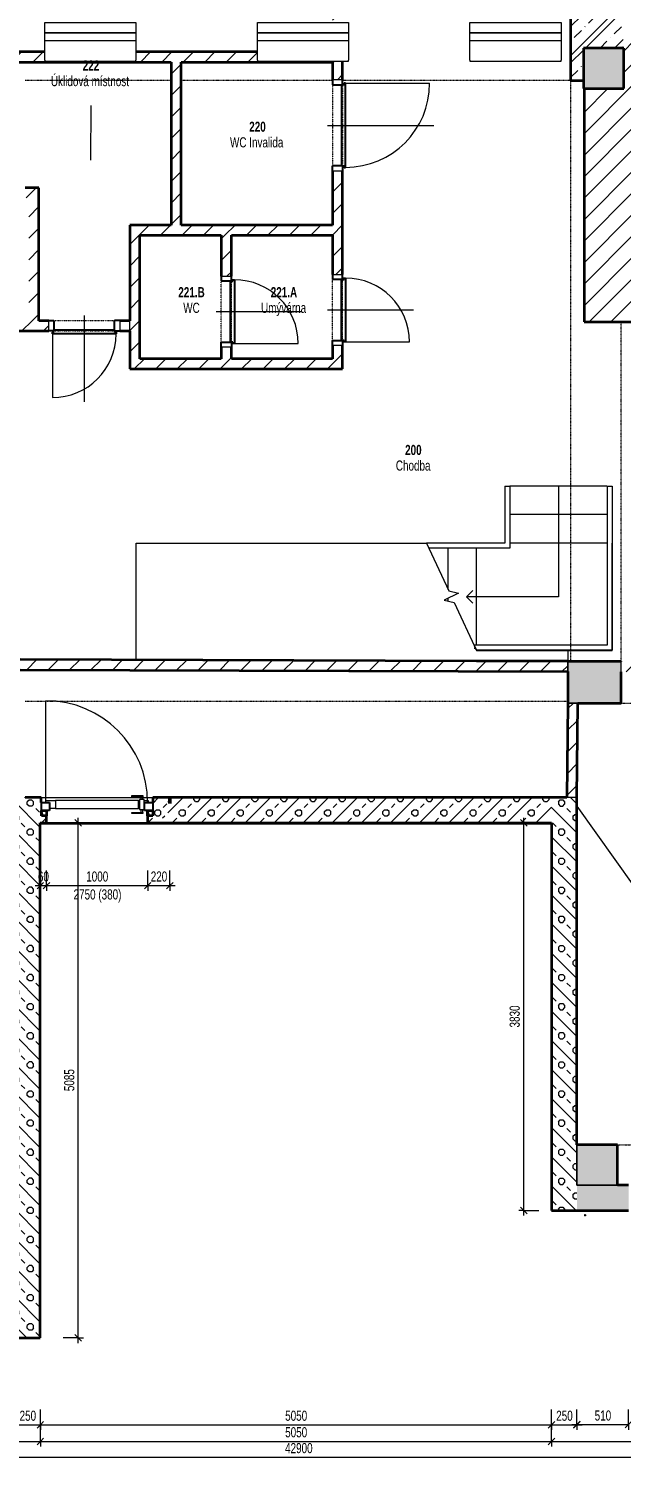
# Model space of a CAD drawing. Header units: millimetres. Extents: x 46521 to 258066, y -45352 to 20466.
# Drawn here: x 72275 to 78128, y -31455 to -17297 of the extents above; entities that cross this region are included whole.
import ezdxf

# ---------------------------------------------------------------- set-up
doc = ezdxf.new("R2010")
doc.units = ezdxf.units.MM
doc.linetypes.add('Dash dot dot', pattern=[5, 2, -1, 0, -1, 0, -1])
doc.linetypes.add('Čerchovaná se dvěma tečkami', pattern=[2.59, 1, -0.53, 0, -0.53, 0, -0.53])
for name, color, linetype, lineweight in [('A-ANNO-DIMS', 211, 'Continuous', 9), ('A-ANNO-DIMS-50', 211, 'Continuous', 9), ('A-AREA-IDEN', 2, 'Continuous', 9), ('A-DETL', 90, 'Continuous', 13), ('A-DOOR', 31, 'Continuous', 13), ('A-DOOR-FRAM', 31, 'Continuous', 25), ('A-FLOR', 192, 'Continuous', 13), ('A-FLOR-HRAL', 11, 'Continuous', 13), ('A-GENM', 13, 'Continuous', 13), ('A-GLAZ', 151, 'Continuous', 13), ('A-GLAZ-SILL', 1, 'Continuous', 13), ('A-WALL', 113, 'Continuous', 13), ('A-WALL-PATT', 111, 'Continuous', 35), ('E-POWR-CNTR', 130, 'Continuous', 13), ('E-POWR-DROP', 130, 'Continuous', 13), ('S-COLS', 52, 'Continuous', 13), ('S-STRS', 31, 'Continuous', 13), ('S-STRS-ANNO', 31, 'Continuous', 13), ('S-STRS-MBND', 31, 'Continuous', 13)]:
    doc.layers.add(name, color=color, linetype=linetype, lineweight=lineweight)
doc.styles.add('Arial_2', font='arial.ttf', dxfattribs={"width": 0.7, "height": 100})
doc.styles.add('Arial_B', font='arialbd.ttf', dxfattribs={"width": 0.7, "height": 100})
doc.dimstyles.new('Vnitřní_-_průhledné', dxfattribs={"dimscale": 304.8, "dimtxt": 102.02594, "dimasz": 0.213255, "dimexe": 0.164042, "dimexo": 0.0625, "dimgap": 0.032808, "dimtad": 1, "dimdec": 0, "dimrnd": 5, "dimzin": 0, "dimdsep": 46, "dimtxsty": 'Arial_2', "dimblk1": 'OBLIQUE', "dimblk2": 'OBLIQUE', "dimsah": 1, "dimcen": 0.09, "dimdle": 0.164042, "dimazin": 0, "dimtfac": 1, "dimtdec": 4, "dimtix": 1, "dimtmove": 0, "dimatfit": 3, "dimfxl": 0.492126, "dimfxlon": 1, "dimtvp": 1, "dimtolj": 1, "dimtzin": 0, "dimarcsym": 2})
pattern_1 = [(45, (0, 0), (-106.06602, 106.06602), [])]

# ---------------------------------------------------------------- blocks, each defined once
blk = doc.blocks.new('DVERE_1k_oblozka - DD03_01_800x1970_koupelna-1549489-1NP_DEMOLICE B')
at = {"layer": 'A-DOOR'}
for p, q in [((-415, 47), (-415, 907)), ((0, -103), (0, 947)), ((-400, 47), (-450, 47)), ((-450, 47), (-450, -53)), ((-400, -53), (-400, 47)), ((305, 77), (-305, 77)), ((450, 47), (400, 47)), ((400, 47), (400, -53)), ((415, 77), (415, 47)), ((450, -53), (450, 47)), ((-450, -53), (-400, -53)), ((400, -53), (450, -53))]:
    blk.add_line(p, q, dxfattribs=at)
at = {"layer": 'A-DOOR', "lineweight": 25}
for p, q in [((415, 77), (-415, 77)), ((-415, 77), (-415, 62)), ((-415, 62), (-400, 62)), ((-400, 62), (-400, 47)), ((-400, 37), (400, 37)), ((400, 47), (400, 62)), ((400, 62), (415, 62)), ((415, 62), (415, 77))]:
    blk.add_line(p, q, dxfattribs=at)
at = {"layer": 'A-DOOR', "linetype": 'Čerchovaná se dvěma tečkami'}
for p, q in [((-400, 47), (400, 47)), ((-400, -53), (400, -53))]:
    blk.add_line(p, q, dxfattribs=at)
at = {"layer": 'A-DOOR'}
blk.add_arc((-415, 77), 830, 360, 90, dxfattribs=at)
at = {"layer": 'A-DOOR-FRAM'}
for p, q in [((-400, 47), (-450, 47)), ((-400, -53), (-400, 47)), ((400, 47), (400, -53)), ((400, 47), (450, 47)), ((-450, -53), (-400, -53)), ((450, -53), (400, -53))]:
    blk.add_line(p, q, dxfattribs=at)
blk = doc.blocks.new('DVERE_1k_oblozka - DD03_01_600x1970_koupelna-1549511-1NP_DEMOLICE B')
at = {"layer": 'A-DOOR'}
for p, q in [((-350, 53), (-300, 53)), ((-350, -47), (-350, 53)), ((-300, 53), (-300, -47)), ((0, 103), (0, -747)), ((300, 53), (350, 53)), ((300, -47), (300, 53)), ((350, 53), (350, -47)), ((-300, -47), (-350, -47)), ((-315, -47), (-315, -707)), ((205, -77), (-205, -77)), ((350, -47), (300, -47)), ((315, -77), (315, -47))]:
    blk.add_line(p, q, dxfattribs=at)
at = {"layer": 'A-DOOR', "linetype": 'Čerchovaná se dvěma tečkami'}
for p, q in [((-300, 53), (300, 53)), ((-300, -47), (300, -47))]:
    blk.add_line(p, q, dxfattribs=at)
at = {"layer": 'A-DOOR', "lineweight": 25}
for p, q in [((-315, -62), (-300, -62)), ((-315, -77), (-315, -62)), ((315, -77), (-315, -77)), ((-300, -37), (300, -37)), ((-300, -62), (-300, -47)), ((300, -47), (300, -62)), ((300, -62), (315, -62)), ((315, -62), (315, -77))]:
    blk.add_line(p, q, dxfattribs=at)
at = {"layer": 'A-DOOR'}
blk.add_arc((-315, -77), 630, 270, 0, dxfattribs=at)
at = {"layer": 'A-DOOR-FRAM'}
for p, q in [((-350, 53), (-300, 53)), ((-300, 53), (-300, -47)), ((300, -47), (300, 53)), ((350, 53), (300, 53)), ((-300, -47), (-350, -47)), ((300, -47), (350, -47))]:
    blk.add_line(p, q, dxfattribs=at)
blk = doc.blocks.new('OKNO_1k - OKNO_1k_900x1000-2034294-1NP_DEMOLICE B')
at = {"layer": 'A-GLAZ'}
for p, q in [((-450, 126), (450, 126)), ((-450, 25), (-450, 126)), ((450, 25), (-450, 25)), ((-450, 25), (450, 25)), ((-450, -55), (-450, 25)), ((450, 126), (450, 25)), ((450, 25), (450, -55)), ((450, -55), (-450, -55))]:
    blk.add_line(p, q, dxfattribs=at)
blk = doc.blocks.new('parapet s nosem_vnitní - parapet s nosem_vnitní-1280301-1NP_DEMOLICE B')
at = {"layer": 'A-GENM'}
for p, q in [((-450, -190), (-450, 0)), ((450, 0), (450, -190)), ((-450, -190), (-450, -200)), ((-450, -200), (450, -200)), ((450, -200), (450, -190))]:
    blk.add_line(p, q, dxfattribs=at)
blk = doc.blocks.new('OKNO_dvere vchod_1k_nadsvetlik - vstupni dvere 1100_2435 2 2-1541749-1NP_DEMOLICE B')
at = {"layer": 'A-GLAZ'}
h = blk.add_hatch(dxfattribs=at)
h.set_pattern_fill('FP_24', color=41, style=0, pattern_type=2)
h.set_pattern_definition([(0, (-73439.913, 25014.283), (75, 43.3), [50, -100]), (60, (-73389.913, 25014.283), (0.0011, 86.601905), [50, -100]), (300, (-73389.913, 25014.283), (74.9989, -43.301905), [50, -100])])
h.paths.add_polyline_path([(-1040, -55), (-990, -55), (-990, -4), (-1040, -4)])
h.paths.add_polyline_path([(60, -55), (60, -4), (10, -4), (10, -55)])
at = {"layer": 'A-GLAZ', "color": 41}
for p, q in [((-995, 75), (-995, 1080)), ((-147, 145), (-37, 145)), ((-147, 132), (-147, 145)), ((-37, 145), (-37, 132)), ((-80, 95), (-900, 95)), ((-900, 15), (-80, 15)), ((-37, 132), (-147, 132)), ((-70, 105), (-70, 5)), ((-24, 105), (-70, 105)), ((-70, 5), (-24, 5)), ((-57, 132), (-57, 105)), ((-57, 5), (-57, -22)), ((-37, 105), (-37, 132)), ((-37, -22), (-37, 5)), ((-24, 5), (-24, 105)), ((-147, -22), (-37, -22)), ((-147, -35), (-147, -22)), ((-37, -35), (-147, -35)), ((-37, -22), (-37, -35))]:
    blk.add_line(p, q, dxfattribs=at)
at = {"layer": 'A-GLAZ', "color": 50, "lineweight": 25}
for p, q in [((-1040, 75), (-960, 75)), ((-1040, -5), (-1040, 75)), ((-960, 75), (-960, -5)), ((-20, 75), (60, 75)), ((-20, -5), (-20, 75)), ((60, 75), (60, -5)), ((-960, -5), (-1040, -5)), ((60, -5), (-20, -5))]:
    blk.add_line(p, q, dxfattribs=at)
at = {"layer": 'A-GLAZ', "color": 2}
for p, q in [((-995, 95), (-900, 95)), ((-995, 75), (-995, 95)), ((-960, 75), (-995, 75)), ((-960, 15), (-960, 75)), ((-900, 15), (-960, 15)), ((-900, 95), (-900, 15)), ((-80, 95), (-70, 95)), ((-80, 15), (-80, 95)), ((-70, 15), (-80, 15)), ((-24, 95), (15, 95)), ((-20, 15), (-24, 15)), ((15, 75), (-20, 75)), ((-20, 75), (-20, 15)), ((15, 95), (15, 75))]:
    blk.add_line(p, q, dxfattribs=at)
at = {"layer": 'A-GLAZ', "color": 40, "lineweight": 35}
for p, q in [((-1040, -4), (-990, -4)), ((-1040, -55), (-1040, -4)), ((-990, -55), (-1040, -55)), ((-990, -4), (-990, -55)), ((10, -4), (60, -4)), ((10, -55), (10, -4)), ((60, -55), (10, -55)), ((60, -4), (60, -55))]:
    blk.add_line(p, q, dxfattribs=at)
at = {"layer": 'A-GLAZ', "color": 41}
blk.add_arc((-995, 75), 1005, 360, 90, dxfattribs=at)
at = {"layer": 'A-GLAZ-SILL', "color": 41}
blk.add_line((-1040, 125), (60, 125), dxfattribs=at)
blk = doc.blocks.new('DVERE_1k_oblozka - DD03_01_600x1970_koupelna-1549522-1NP_DEMOLICE B')
at = {"layer": 'A-DOOR'}
for p, q in [((-350, 53), (-300, 53)), ((-350, -47), (-350, 53)), ((-300, 53), (-300, -47)), ((0, 103), (0, -747)), ((300, 53), (350, 53)), ((300, -47), (300, 53)), ((350, 53), (350, -47)), ((-300, -47), (-350, -47)), ((-315, -47), (-315, -707)), ((205, -77), (-205, -77)), ((350, -47), (300, -47)), ((315, -77), (315, -47))]:
    blk.add_line(p, q, dxfattribs=at)
at = {"layer": 'A-DOOR', "linetype": 'Čerchovaná se dvěma tečkami'}
for p, q in [((-300, 53), (300, 53)), ((-300, -47), (300, -47))]:
    blk.add_line(p, q, dxfattribs=at)
at = {"layer": 'A-DOOR', "lineweight": 25}
for p, q in [((-315, -62), (-300, -62)), ((-315, -77), (-315, -62)), ((315, -77), (-315, -77)), ((-300, -37), (300, -37)), ((-300, -62), (-300, -47)), ((300, -47), (300, -62)), ((300, -62), (315, -62)), ((315, -62), (315, -77))]:
    blk.add_line(p, q, dxfattribs=at)
at = {"layer": 'A-DOOR'}
blk.add_arc((-315, -77), 630, 270, 0, dxfattribs=at)
at = {"layer": 'A-DOOR-FRAM'}
for p, q in [((-350, 53), (-300, 53)), ((-300, 53), (-300, -47)), ((300, -47), (300, 53)), ((350, 53), (300, 53)), ((-300, -47), (-350, -47)), ((300, -47), (350, -47))]:
    blk.add_line(p, q, dxfattribs=at)
blk = doc.blocks.new('Zábradlí - 25mm-1847032-1NP_DEMOLICE B')
at = {"layer": 'A-FLOR-HRAL', "lineweight": 25}
for p, q in [((-12, -6), (-12, -12)), ((-12, -12), (1, -12))]:
    blk.add_line(p, q, dxfattribs=at)
blk = doc.blocks.new('Zábradlí - Zábradlí-1849292-1NP_DEMOLICE B')
at = {"extrusion": (0, 0, -1), "zscale": -1, "rotation": 90}
blk.add_blockref('Zábradlí - 25mm-1847032-1NP_DEMOLICE B', (-76697, -23411), dxfattribs=at)
blk = doc.blocks.new('Typ horního madla - Horní madlo_Vnitřní_-1849303-1NP_DEMOLICE B')
at = {"layer": 'A-FLOR-HRAL'}
for p, q in [((77028, -21817), (76978, -21817)), ((76978, -21817), (76978, -22302)), ((77028, -21817), (77028, -22302)), ((76978, -22302), (76978, -22377)), ((77028, -22302), (77028, -22427)), ((76203, -22377), (76226, -22427)), ((76903, -22377), (76203, -22377)), ((76903, -22427), (76226, -22427)), ((76978, -22377), (76903, -22377)), ((77028, -22427), (76903, -22427))]:
    blk.add_line(p, q, dxfattribs=at)
blk = doc.blocks.new('Typ horního madla - Horní madlo_Vnitřní_-1849322-1NP_DEMOLICE B')
at = {"layer": 'A-FLOR-HRAL'}
for p, q in [((78037, -21817), (77987, -21817)), ((77987, -21817), (77987, -22377)), ((78037, -21817), (78037, -22377)), ((77987, -22377), (77987, -23386)), ((78037, -22377), (78037, -23436)), ((76674, -23386), (76697, -23436)), ((76977, -23386), (76674, -23386)), ((76977, -23436), (76697, -23436)), ((77987, -23386), (76977, -23386)), ((78037, -23436), (76977, -23436))]:
    blk.add_line(p, q, dxfattribs=at)
blk = doc.blocks.new('Betonový čtvercový sloup - 400 x 400-1924018-1NP_DEMOLICE B')
at = {"layer": 'S-COLS'}
blk.add_hatch(color=9, dxfattribs=at).paths.add_polyline_path([(-200, -200), (200, -200), (200, 200), (-200, 200), (-200, 120)])
at = {"layer": 'S-COLS', "lineweight": 35}
for p, q in [((200, 200), (-200, 200)), ((-200, 200), (-200, -200)), ((200, -200), (200, 200)), ((-200, -200), (200, -200))]:
    blk.add_line(p, q, dxfattribs=at)
blk = doc.blocks.new('DIMBLOCK1-1NP_DEMOLICE B')
at = {"layer": 'A-ANNO-DIMS-50'}
for p, q in [((53491, -31248), (53491, -31098)), ((72390, -31248), (72390, -31098)), ((53441, -31248), (72440, -31248)), ((53491, -31248), (53491, -31298)), ((72390, -31248), (72390, -31298))]:
    blk.add_line(p, q, dxfattribs=at)
at = {"layer": 'A-ANNO-DIMS-50', "lineweight": 18}
for p, q in [((53491, -31248), (53459, -31281)), ((53491, -31248), (53524, -31216)), ((72390, -31248), (72357, -31281)), ((72390, -31248), (72422, -31216))]:
    blk.add_line(p, q, dxfattribs=at)
at = {"layer": 'A-ANNO-DIMS-50', "color": 0, "insert": (62807, -31108), "char_height": 100, "width": 320.2, "attachment_point": 1, "line_spacing_factor": 0.941778, "style": 'Arial_2'}
blk.add_mtext('18900', dxfattribs=at)
blk = doc.blocks.new('_Oblique')
at = {"color": 0, "linetype": 'ByBlock', "lineweight": -2}
blk.add_line((-0.5, -0.5), (0.5, 0.5), dxfattribs=at)
blk = doc.blocks.new('DIMBLOCK17-1NP_DEMOLICE B')
at = {"layer": 'A-ANNO-DIMS-50'}
for p, q in [((72765, -25139), (72615, -25139)), ((72765, -30277), (72765, -25089)), ((72765, -25139), (72815, -25139)), ((72765, -30227), (72615, -30227)), ((72765, -30227), (72815, -30227))]:
    blk.add_line(p, q, dxfattribs=at)
at = {"layer": 'A-ANNO-DIMS-50', "lineweight": 18}
for p, q in [((72765, -25139), (72732, -25107)), ((72765, -25139), (72797, -25172)), ((72765, -30227), (72732, -30194)), ((72765, -30227), (72797, -30259))]:
    blk.add_line(p, q, dxfattribs=at)
at = {"layer": 'A-ANNO-DIMS-50', "color": 0, "insert": (72625, -27790), "char_height": 100, "width": 256.16, "attachment_point": 1, "rotation": 90, "line_spacing_factor": 0.941778, "style": 'Arial_2'}
blk.add_mtext('5085', dxfattribs=at)
blk = doc.blocks.new('DIMBLOCK18-1NP_DEMOLICE B')
at = {"layer": 'A-ANNO-DIMS-50'}
for p, q in [((72390, -31085), (72390, -30935)), ((77440, -31085), (77440, -30935)), ((72340, -31085), (77490, -31085)), ((72390, -31085), (72390, -31135)), ((77440, -31085), (77440, -31135))]:
    blk.add_line(p, q, dxfattribs=at)
at = {"layer": 'A-ANNO-DIMS-50', "lineweight": 18}
for p, q in [((72390, -31085), (72357, -31118)), ((72390, -31085), (72422, -31053)), ((77440, -31085), (77407, -31118)), ((77440, -31085), (77472, -31053))]:
    blk.add_line(p, q, dxfattribs=at)
at = {"layer": 'A-ANNO-DIMS-50', "color": 0, "insert": (74808, -30945), "char_height": 100, "width": 256.16, "attachment_point": 1, "line_spacing_factor": 0.941778, "style": 'Arial_2'}
blk.add_mtext('5050', dxfattribs=at)
blk = doc.blocks.new('DIMBLOCK19-1NP_DEMOLICE B')
at = {"layer": 'A-ANNO-DIMS-50'}
for p, q in [((77165, -25139), (77015, -25139)), ((77165, -29019), (77165, -25089)), ((77165, -25139), (77215, -25139)), ((77165, -28969), (77115, -28969)), ((77165, -28969), (77315, -28969))]:
    blk.add_line(p, q, dxfattribs=at)
at = {"layer": 'A-ANNO-DIMS-50', "lineweight": 18}
for p, q in [((77165, -25139), (77133, -25107)), ((77165, -25139), (77198, -25172)), ((77165, -28969), (77133, -28937)), ((77165, -28969), (77198, -29002))]:
    blk.add_line(p, q, dxfattribs=at)
at = {"layer": 'A-ANNO-DIMS-50', "color": 0, "insert": (77025, -27161), "char_height": 100, "width": 256.16, "attachment_point": 1, "rotation": 90, "line_spacing_factor": 0.941778, "style": 'Arial_2'}
blk.add_mtext('3830', dxfattribs=at)
blk = doc.blocks.new('DIMBLOCK20-1NP_DEMOLICE B')
at = {"layer": 'A-ANNO-DIMS-50'}
for p, q in [((77690, -31083), (77690, -30933)), ((78200, -31083), (78200, -30933)), ((77640, -31083), (78200, -31083)), ((77690, -31083), (77690, -31133)), ((78200, -31083), (78200, -31133))]:
    blk.add_line(p, q, dxfattribs=at)
at = {"layer": 'A-ANNO-DIMS-50', "lineweight": 18}
for p, q in [((77690, -31083), (77657, -31115)), ((77690, -31083), (77722, -31050)), ((78200, -31083), (78167, -31115)), ((78200, -31083), (78232, -31050))]:
    blk.add_line(p, q, dxfattribs=at)
at = {"layer": 'A-ANNO-DIMS-50', "color": 0, "insert": (77865, -30943), "char_height": 100, "width": 192.12, "attachment_point": 1, "line_spacing_factor": 0.941778, "style": 'Arial_2'}
blk.add_mtext('510', dxfattribs=at)
blk = doc.blocks.new('DIMBLOCK92-1NP_DEMOLICE B')
at = {"layer": 'A-ANNO-DIMS-50'}
for p, q in [((72390, -31248), (72390, -31098)), ((77440, -31248), (77440, -31098)), ((72340, -31248), (77490, -31248)), ((72390, -31248), (72390, -31298)), ((77440, -31248), (77440, -31298))]:
    blk.add_line(p, q, dxfattribs=at)
at = {"layer": 'A-ANNO-DIMS-50', "lineweight": 18}
for p, q in [((72390, -31248), (72357, -31281)), ((72390, -31248), (72422, -31216)), ((77440, -31248), (77407, -31281)), ((77440, -31248), (77472, -31216))]:
    blk.add_line(p, q, dxfattribs=at)
at = {"layer": 'A-ANNO-DIMS-50', "color": 0, "insert": (74808, -31108), "char_height": 100, "width": 256.16, "attachment_point": 1, "line_spacing_factor": 0.941778, "style": 'Arial_2'}
blk.add_mtext('5050', dxfattribs=at)
blk = doc.blocks.new('DIMBLOCK93-1NP_DEMOLICE B')
at = {"layer": 'A-ANNO-DIMS-50'}
for p, q in [((77440, -31248), (77440, -31098)), ((96390, -31248), (96390, -31098)), ((77390, -31248), (96440, -31248)), ((77440, -31248), (77440, -31298)), ((96390, -31248), (96390, -31298))]:
    blk.add_line(p, q, dxfattribs=at)
at = {"layer": 'A-ANNO-DIMS-50', "lineweight": 18}
for p, q in [((77440, -31248), (77407, -31281)), ((77440, -31248), (77472, -31216)), ((96390, -31248), (96358, -31281)), ((96390, -31248), (96423, -31216))]:
    blk.add_line(p, q, dxfattribs=at)
at = {"layer": 'A-ANNO-DIMS-50', "color": 0, "insert": (86782, -31108), "char_height": 100, "width": 320.2, "attachment_point": 1, "line_spacing_factor": 0.941778, "style": 'Arial_2'}
blk.add_mtext('18950', dxfattribs=at)
blk = doc.blocks.new('DIMBLOCK94-1NP_DEMOLICE B')
at = {"layer": 'A-ANNO-DIMS-50'}
for p, q in [((53491, -31405), (53491, -30943)), ((96390, -31405), (96390, -30943)), ((53441, -31405), (96440, -31405)), ((53491, -31405), (53491, -31455)), ((96390, -31405), (96390, -31455))]:
    blk.add_line(p, q, dxfattribs=at)
at = {"layer": 'A-ANNO-DIMS-50', "lineweight": 18}
for p, q in [((53491, -31405), (53459, -31438)), ((53491, -31405), (53524, -31373)), ((96390, -31405), (96358, -31438)), ((96390, -31405), (96423, -31373))]:
    blk.add_line(p, q, dxfattribs=at)
at = {"layer": 'A-ANNO-DIMS-50', "color": 0, "insert": (74807, -31265), "char_height": 100, "width": 320.2, "attachment_point": 1, "line_spacing_factor": 0.941778, "style": 'Arial_2'}
blk.add_mtext('42900', dxfattribs=at)
blk = doc.blocks.new('DIMBLOCK131-1NP_DEMOLICE B')
at = {"layer": 'A-ANNO-DIMS-50'}
for p, q in [((77440, -31085), (77440, -30935)), ((77690, -31085), (77690, -30935)), ((77390, -31085), (77740, -31085)), ((77440, -31085), (77440, -31135)), ((77690, -31085), (77690, -31135))]:
    blk.add_line(p, q, dxfattribs=at)
at = {"layer": 'A-ANNO-DIMS-50', "lineweight": 18}
for p, q in [((77440, -31085), (77407, -31118)), ((77440, -31085), (77472, -31053)), ((77690, -31085), (77657, -31118)), ((77690, -31085), (77722, -31053))]:
    blk.add_line(p, q, dxfattribs=at)
at = {"layer": 'A-ANNO-DIMS-50', "color": 0, "insert": (77485, -30945), "char_height": 100, "width": 192.12, "attachment_point": 1, "line_spacing_factor": 0.941778, "style": 'Arial_2'}
blk.add_mtext('250', dxfattribs=at)
blk = doc.blocks.new('DIMBLOCK132-1NP_DEMOLICE B')
at = {"layer": 'A-ANNO-DIMS-50'}
for p, q in [((72140, -31085), (72140, -30935)), ((72390, -31085), (72390, -30935)), ((72090, -31085), (72440, -31085)), ((72140, -31085), (72140, -31135)), ((72390, -31085), (72390, -31135))]:
    blk.add_line(p, q, dxfattribs=at)
at = {"layer": 'A-ANNO-DIMS-50', "lineweight": 18}
for p, q in [((72140, -31085), (72107, -31118)), ((72140, -31085), (72172, -31053)), ((72390, -31085), (72357, -31118)), ((72390, -31085), (72422, -31053))]:
    blk.add_line(p, q, dxfattribs=at)
at = {"layer": 'A-ANNO-DIMS-50', "color": 0, "insert": (72185, -30945), "char_height": 100, "width": 192.12, "attachment_point": 1, "line_spacing_factor": 0.941778, "style": 'Arial_2'}
blk.add_mtext('250', dxfattribs=at)
blk = doc.blocks.new('DIMBLOCK134-1NP_DEMOLICE B')
at = {"layer": 'A-ANNO-DIMS-50'}
for p, q in [((72390, -25760), (72390, -25610)), ((72450, -25760), (72450, -25610)), ((72340, -25760), (72450, -25760)), ((72390, -25760), (72390, -25810)), ((72450, -25760), (72450, -25810))]:
    blk.add_line(p, q, dxfattribs=at)
at = {"layer": 'A-ANNO-DIMS-50', "lineweight": 18}
for p, q in [((72390, -25760), (72357, -25793)), ((72390, -25760), (72422, -25728)), ((72450, -25760), (72417, -25793)), ((72450, -25760), (72482, -25728))]:
    blk.add_line(p, q, dxfattribs=at)
at = {"layer": 'A-ANNO-DIMS-50', "color": 0, "insert": (72366, -25620), "char_height": 100, "width": 128.08, "attachment_point": 1, "line_spacing_factor": 0.941778, "style": 'Arial_2'}
blk.add_mtext('60', dxfattribs=at)
blk = doc.blocks.new('DIMBLOCK135-1NP_DEMOLICE B')
at = {"layer": 'A-ANNO-DIMS-50'}
for p, q in [((72450, -25760), (72450, -25610)), ((73450, -25760), (73450, -25610)), ((72450, -25760), (73450, -25760)), ((72450, -25760), (72450, -25810)), ((73450, -25760), (73450, -25810))]:
    blk.add_line(p, q, dxfattribs=at)
at = {"layer": 'A-ANNO-DIMS-50', "lineweight": 18}
for p, q in [((72450, -25760), (72417, -25793)), ((72450, -25760), (72482, -25728)), ((73450, -25760), (73417, -25793)), ((73450, -25760), (73482, -25728))]:
    blk.add_line(p, q, dxfattribs=at)
at = {"layer": 'A-ANNO-DIMS-50', "color": 0, "char_height": 100, "attachment_point": 1, "line_spacing_factor": 0.941778, "style": 'Arial_2'}
for s, insert, width in [('1000', (72843, -25620), 256.16), ('2750 (380)', (72718, -25797), 555.65)]:
    blk.add_mtext(s, dxfattribs=dict(at, insert=insert, width=width))
blk = doc.blocks.new('DIMBLOCK136-1NP_DEMOLICE B')
at = {"layer": 'A-ANNO-DIMS-50'}
for p, q in [((73450, -25760), (73450, -25610)), ((73670, -25760), (73670, -25610)), ((73450, -25760), (73720, -25760)), ((73450, -25760), (73450, -25810)), ((73670, -25760), (73670, -25810))]:
    blk.add_line(p, q, dxfattribs=at)
at = {"layer": 'A-ANNO-DIMS-50', "lineweight": 18}
for p, q in [((73450, -25760), (73417, -25793)), ((73450, -25760), (73482, -25728)), ((73670, -25760), (73637, -25793)), ((73670, -25760), (73702, -25728))]:
    blk.add_line(p, q, dxfattribs=at)
at = {"layer": 'A-ANNO-DIMS-50', "color": 0, "insert": (73480, -25620), "char_height": 100, "width": 192.12, "attachment_point": 1, "line_spacing_factor": 0.941778, "style": 'Arial_2'}
blk.add_mtext('220', dxfattribs=at)

msp = doc.modelspace()

# ---------------------------------------------------------------- hatches: boundary and pattern name
at = {"layer": 'A-WALL-PATT', "lineweight": 13}
h = msp.add_hatch(dxfattribs=at)
h.set_pattern_fill('FP_15', color=256, style=0, pattern_type=2)
h.set_pattern_definition(pattern_1)
h.paths.add_polyline_path([(75375.2, -20656.9), (75375.2, -20425.4), (75275.2, -20425.4), (75275.2, -20656.9)])
h.paths.add_polyline_path([(75375.2, -19725.4), (75375.2, -18701.9), (75275.2, -18701.9), (75275.2, -19725.4)])
h.paths.add_polyline_path([(75375.2, -17801.9), (75375.2, -17618.3), (75275.2, -17618.3), (75275.2, -17801.9)])
h.paths.add_polyline_path([(75375.2, -17237.3), (75375.2, -16711.9), (75275.2, -16711.9), (75275.2, -17237.3), (75310.7, -17237.3)])
h.paths.add_polyline_path([(75275.2, -15811.9), (75375.2, -15811.9), (75375.2, -15721.9), (75275.2, -15721.9)])
h = msp.add_hatch(dxfattribs=at)
h.set_pattern_fill('FP_21', color=256, angle=45, style=0, pattern_type=2)
h.set_pattern_definition([(45, (0, 0), (-179.6051, 179.6051), []), (45, (71.84, -6e-14), (-179.6051, 179.6051), []), (45, (215.53, -2e-13), (-107.7631, 251.4472), [101.6, -50.8, 1.676, -49.124])])
h.paths.add_polyline_path([(77753.3, -17808.3), (77753.3, -17488.3), (78146.8, -17488.3), (78146.4, -17169.9), (77626.8, -17169.9), (77626.8, -17808.3)])
h = msp.add_hatch(dxfattribs=at)
h.set_pattern_fill('FP_15', color=256, style=0, pattern_type=2)
h.set_pattern_definition(pattern_1)
h.paths.add_polyline_path([(78249.8, -20193), (78249.8, -17408.3), (78146.8, -17408.3), (78147.1, -17488.3), (78153.3, -17488.3), (78153.3, -17888.3), (77759.8, -17888.3), (77759.8, -20193)])
h = msp.add_hatch(dxfattribs=at)
h.set_pattern_fill('FP_15', color=256, style=0, pattern_type=2)
h.set_pattern_definition(pattern_1)
h.paths.add_polyline_path([(74533.3, -17626.9), (75275.2, -17626.9), (75275.2, -17618.3), (74533.3, -17618), (74533.3, -17526.9), (73333.3, -17526.9), (73333.3, -17618.3), (72433.3, -17618), (72433.3, -17526.9), (72115.3, -17526.9), (72115.3, -17626.9), (73782.4, -17626.9)])
h.paths.add_polyline_path([(71715.3, -17626.9), (71715.3, -17526.9), (71714.1, -17526.9), (71714.6, -17626.9)])
h = msp.add_hatch(dxfattribs=at)
h.set_pattern_fill('FP_15', color=256, style=0, pattern_type=2)
h.set_pattern_definition(pattern_1)
h.paths.add_polyline_path([(73782.4, -19236.9), (73782.4, -17626.9), (73682.4, -17626.9), (73682.4, -19236.9)])
h = msp.add_hatch(dxfattribs=at)
h.set_pattern_fill('FP_15', color=256, style=0, pattern_type=2)
h.set_pattern_definition(pattern_1)
h.paths.add_polyline_path([(72240, -18967.5), (72274.6, -18967.5), (72274.6, -18867.5), (72240, -18867.5), (72240, -18961.3)])
h.paths.add_polyline_path([(71649.2, -18967.5), (71740, -18967.5), (71740, -18867.5), (71519.7, -18867.5), (71519.7, -18967.5)])
h = msp.add_hatch(dxfattribs=at)
h.set_pattern_fill('FP_15', color=256, style=0, pattern_type=2)
h.set_pattern_definition(pattern_1)
h.paths.add_polyline_path([(72374.6, -20180.9), (72374.6, -18867.5), (72274.6, -18867.5), (72274.6, -20180.9)])
h = msp.add_hatch(dxfattribs=at)
h.set_pattern_fill('FP_15', color=256, style=0, pattern_type=2)
h.set_pattern_definition(pattern_1)
h.paths.add_polyline_path([(73272.4, -20556.9), (73372.4, -20556.9), (73372.4, -19236.9), (73272.4, -19236.9), (73272.4, -20280.9)])
h = msp.add_hatch(dxfattribs=at)
h.set_pattern_fill('FP_15', color=256, style=0, pattern_type=2)
h.set_pattern_definition(pattern_1)
h.paths.add_polyline_path([(74673.5, -19336.9), (75275.2, -19336.9), (75275.2, -19236.9), (73372.4, -19236.9), (73372.4, -19336.9), (74277.4, -19336.9)])
h = msp.add_hatch(dxfattribs=at)
h.set_pattern_fill('FP_15', color=256, style=0, pattern_type=2)
h.set_pattern_definition(pattern_1)
h.paths.add_polyline_path([(74277.4, -20556.9), (74277.4, -20441.9), (74177.4, -20441.9), (74177.4, -20556.9)])
h.paths.add_polyline_path([(74177.4, -19741.9), (74277.4, -19741.9), (74277.4, -19336.9), (74177.4, -19336.9)])
h = msp.add_hatch(dxfattribs=at)
h.set_pattern_fill('FP_15', color=256, style=0, pattern_type=2)
h.set_pattern_definition(pattern_1)
h.paths.add_polyline_path([(73173.5, -20280.9), (73272.4, -20280.9), (73272.4, -20180.9), (73173.5, -20180.9), (73173.5, -20230.8)])
h.paths.add_polyline_path([(72009.4, -20280.9), (72473.5, -20280.9), (72473.5, -20180.9), (71701.8, -20180.9), (71701.8, -20280.9)])
h = msp.add_hatch(dxfattribs=at)
h.set_pattern_fill('FP_15', color=256, style=0, pattern_type=2)
h.set_pattern_definition(pattern_1)
h.paths.add_polyline_path([(75275.2, -20656.9), (75275.2, -20556.9), (73272.4, -20556.9), (73272.4, -20656.9)])
h = msp.add_hatch(dxfattribs=at)
h.set_pattern_fill('FP_15', color=256, style=0, pattern_type=2)
h.set_pattern_definition(pattern_1)
h.paths.add_polyline_path([(78267, -23648.9), (78268, -23548.9), (78128.3, -23548.4), (78128.3, -23648.4)])
h.paths.add_polyline_path([(77598.3, -23646.6), (77598.3, -23546.6), (72189.8, -23527.4), (72189.4, -23627.4), (76185.6, -23641.6)])
h = msp.add_hatch(dxfattribs=at)
h.set_pattern_fill('FP_15', color=256, style=0, pattern_type=2)
h.set_pattern_definition(pattern_1)
h.paths.add_polyline_path([(77600.1, -23956.6), (77589.6, -24889.3), (77689.6, -24889.3), (77700.1, -23956.6)])
h = msp.add_hatch(dxfattribs=at)
h.set_pattern_fill('FP_10', color=256, angle=45, style=0, pattern_type=2)
h.set_pattern_definition([(135, (72389.63, -27486.08), (-143.684, -143.684), []), (90, (72322.32, -27257.13), (-143.684, 143.684), [25.4, -261.968]), (135, (72322.32, -27231.73), (-143.684, -143.684), [25.4, -177.8]), (180, (72304.36, -27213.77), (-143.684, -143.684), [25.4, -261.968]), (225, (72278.96, -27213.77), (143.684, -143.684), [25.4, -177.8]), (90, (72261, -27257.13), (-143.684, 143.684), [25.4, -261.968]), (135, (72278.96, -27275.1), (-143.684, -143.684), [25.4, -177.8]), (180, (72304.36, -27275.09), (-143.684, -143.684), [25.4, -261.968]), (225, (72322.32, -27257.13), (143.684, -143.684), [25.4, -177.8]), (135, (72237.78, -27190.55), (-143.684, -143.684), [50.8, -152.4])])
h.paths.add_polyline_path([(72389.6, -30226.6), (72389.6, -24889.3), (72139.6, -24889.3), (72139.6, -30226.6)])
h = msp.add_hatch(dxfattribs=at)
h.set_pattern_fill('FP_16', color=256, angle=45, style=0, pattern_type=2)
h.set_pattern_definition([(45, (74986.47, -25139.28), (-143.684, 143.684), []), (360, (75215.42, -25071.98), (143.684, 143.684), [25.4, -261.968]), (45, (75240.82, -25071.98), (-143.684, 143.684), [25.4, -177.8]), (90, (75258.78, -25054.02), (-143.684, 143.684), [25.4, -261.968]), (135, (75258.78, -25028.62), (-143.684, -143.684), [25.4, -177.8]), (360, (75215.42, -25010.66), (143.684, 143.684), [25.4, -261.968]), (45, (75197.46, -25028.62), (-143.684, 143.684), [25.4, -177.8]), (90, (75197.46, -25054.02), (-143.684, 143.684), [25.4, -261.968]), (135, (75215.42, -25071.98), (-143.684, -143.684), [25.4, -177.8]), (45, (75282, -24987.44), (-143.684, 143.684), [50.8, -152.4])])
h.paths.add_polyline_path([(77439.6, -25139.3), (77439.6, -24889.3), (73647.6, -24889.3), (73647.6, -25069.3), (73597.6, -25069.3), (73597.6, -25139.3), (76185.6, -25139.3)])
h.paths.add_polyline_path([(72399.6, -25139.3), (72449.6, -25139.3), (72449.6, -25069.3), (72399.6, -25069.3), (72399.6, -24889.3), (72389.6, -24889.3), (72389.6, -25139.3)])
h = msp.add_hatch(dxfattribs=at)
h.set_pattern_fill('FP_25', color=41, angle=45, style=0, pattern_type=2)
h.set_pattern_definition([(45, (73595.47, -25139.28), (-143.68, 143.68), []), (360, (73824.42, -25071.98), (143.684, 143.684), [25.4, -261.97]), (45, (73849.82, -25071.98), (-143.68, 143.68), [25.4, -177.8]), (90, (73867.78, -25054.02), (-143.684, 143.684), [25.4, -261.97]), (135, (73867.78, -25028.62), (-143.68, -143.68), [25.4, -177.8]), (360, (73824.42, -25010.66), (143.684, 143.684), [25.4, -261.97]), (45, (73806.46, -25028.62), (-143.68, 143.68), [25.4, -177.8]), (90, (73806.46, -25054.02), (-143.684, 143.684), [25.4, -261.97]), (135, (73824.42, -25071.98), (-143.68, -143.68), [25.4, -177.8]), (45, (73891, -24987.44), (-143.68, 143.68), [50.8, -152.4])])
h.paths.add_polyline_path([(73539.3, -25139.3), (73597.6, -25139.3), (73597.6, -25069.3), (73647.6, -25069.3), (73647.6, -24889.3), (73499.6, -24889.3), (73499.6, -25069.3), (73449.6, -25069.3), (73449.6, -25139.3), (73499.6, -25139.3)])
h = msp.add_hatch(dxfattribs=at)
h.set_pattern_fill('FP_11', color=256, angle=45, style=0, pattern_type=2)
h.set_pattern_definition([(315, (77439.63, -27001.12), (143.684, 143.684), []), (270, (77506.93, -27230.07), (143.684, -143.684), [25.4, -261.968]), (315, (77506.93, -27255.47), (143.684, 143.684), [25.4, -177.8]), (2e-13, (77524.89, -27273.43), (143.684, 143.684), [25.4, -261.968]), (45, (77550.3, -27273.43), (-143.684, 143.684), [25.4, -177.8]), (270, (77568.25, -27230.07), (143.684, -143.684), [25.4, -261.968]), (315, (77550.3, -27212.11), (143.684, 143.684), [25.4, -177.8]), (2e-13, (77524.89, -27212.11), (143.684, 143.684), [25.4, -261.968]), (45, (77506.93, -27230.07), (-143.684, 143.684), [25.4, -177.8]), (315, (77591.47, -27296.65), (143.684, 143.684), [50.8, -152.4])])
h.paths.add_polyline_path([(77689.6, -28969.3), (77689.6, -24889.3), (77439.6, -24889.3), (77439.6, -28969.3)])
h = msp.add_hatch(dxfattribs=at)
h.set_pattern_fill('FP_12', color=256, angle=45, style=0, pattern_type=2)
h.set_pattern_definition([(45, (87111.85, -28969.28), (-143.684, 143.684), []), (360, (87340.8, -28901.98), (143.684, 143.684), [25.4, -261.968]), (45, (87366.2, -28901.98), (-143.684, 143.684), [25.4, -177.8]), (90, (87384.15, -28884.02), (-143.684, 143.684), [25.4, -261.968]), (135, (87384.15, -28858.62), (-143.684, -143.684), [25.4, -177.8]), (360, (87340.8, -28840.66), (143.684, 143.684), [25.4, -261.968]), (45, (87322.83, -28858.62), (-143.684, 143.684), [25.4, -177.8]), (90, (87322.83, -28884.02), (-143.684, 143.684), [25.4, -261.968]), (135, (87340.8, -28901.98), (-143.684, -143.684), [25.4, -177.8]), (45, (87407.38, -28817.44), (-143.684, 143.684), [50.8, -152.4])])
h.paths.add_polyline_path([(96139.6, -28969.3), (96390.4, -28969.3), (96390.4, -28719.3), (95609.6, -28719.3), (95609.6, -28969.3), (95974.6, -28969.3)])
h.paths.add_polyline_path([(94389.6, -28969.3), (94709.6, -28969.3), (94709.5, -28719.3), (94389.6, -28719.3), (94389.6, -28919.3)])
h.paths.add_polyline_path([(93159.6, -28969.3), (93159.6, -28719.3), (92589.6, -28719.3), (92589.6, -28969.3), (92819.3, -28969.3)])
h.paths.add_polyline_path([(89579.6, -28969.3), (90189.6, -28969.3), (90189.6, -28719.3), (89579.6, -28719.3), (89579.6, -28885.2)])
h.paths.add_polyline_path([(86770.7, -28969.3), (87139.6, -28969.3), (87139.6, -28719.3), (86639.6, -28719.3), (86639.6, -28969.3)])
h.paths.add_polyline_path([(84124.6, -28969.3), (84194.6, -28969.3), (84194.6, -28719.3), (83599.6, -28719.3), (83599.6, -28969.3), (83874.6, -28969.3)])
h.paths.add_polyline_path([(77697.8, -28969.3), (78199.6, -28969.3), (78199.6, -28719.3), (77689.6, -28719.3), (77689.6, -28969.3)])
h.paths.add_polyline_path([(79999.6, -28969.3), (79999.6, -28719.3), (79399.6, -28719.3), (79399.6, -28969.3), (79966, -28969.3)])
at = {"layer": 'E-POWR-DROP'}
msp.add_hatch(color=41, dxfattribs=at).paths.add_polyline_path([(77769.6, -29020.4), (77770.9, -29020.3), (77774, -29017.9), (77774.5, -29014.1), (77772.1, -29011.1), (77768.3, -29010.6), (77766.1, -29011.9), (77764.6, -29015.4), (77766.1, -29019), (77768.3, -29020.3)])
at = {"layer": 'S-COLS'}
for points in [[(77598.3, -23956.6), (78128.3, -23956.6), (78128.3, -23546.6), (77598.3, -23546.6), (77598.3, -23648.4)], [(78089.6, -28719.3), (78089.6, -28319.3), (77689.6, -28319.3), (77689.6, -28719.3), (77697.8, -28719.3)]]:
    msp.add_hatch(color=9, dxfattribs=at).paths.add_polyline_path(points)

# ---------------------------------------------------------------- linework, layer by layer
at = {"layer": 'A-AREA-IDEN'}
for p, q in [((72887.1, -18597.4), (72893.3, -18057.4)), ((77689.1, -24975.6), (78715.7, -26418.3))]:
    msp.add_line(p, q, dxfattribs=at)
at = {"layer": 'A-DETL', "linetype": 'Dash dot dot'}
for p, q in [((73682.4, -17808.3), (72240, -17808.3)), ((75275.2, -17808.3), (73782.4, -17808.3)), ((77626.8, -17808.3), (75366.8, -17808.3)), ((77626.8, -17808.3), (77626.8, -23548.3)), ((78128.3, -23548.4), (78128.3, -20193)), ((72240, -23937.5), (77598.3, -23937.5)), ((78128.3, -23956.6), (79924.6, -23956.6)), ((78089.6, -28319.3), (79924.6, -28319.3))]:
    msp.add_line(p, q, dxfattribs=at)
at = {"layer": 'A-DETL', "lineweight": 50}
msp.add_line((73669.6, -24889.3), (73669.6, -24949.3), dxfattribs=at)
at = {"layer": 'A-FLOR'}
for p, q in [((73337.1, -23531.5), (73337.1, -22376.5)), ((73337.1, -22376.5), (76202.8, -22376.5)), ((77598.3, -23436.6), (77598.3, -23536.6)), ((77598.3, -23536.6), (74776, -23536.6)), ((72389.6, -25149.3), (77439.6, -25149.3))]:
    msp.add_line(p, q, dxfattribs=at)
at = {"layer": 'A-WALL', "lineweight": 35}
for p, q in [((77626.8, -17169.9), (77626.8, -17808.3)), ((72433.3, -17526.9), (72115.3, -17526.9)), ((74533.3, -17526.9), (73333.3, -17526.9)), ((72115.3, -17626.9), (73682.4, -17626.9)), ((73682.4, -17626.9), (73682.4, -19236.9)), ((73782.4, -17626.9), (75275.2, -17626.9)), ((73782.4, -19236.9), (73782.4, -17626.9)), ((75275.2, -17626.9), (75275.2, -17801.9)), ((75375.2, -17801.9), (75375.2, -17618.3)), ((77626.8, -17808.3), (77753.3, -17808.3)), ((77759.8, -17888.3), (77759.8, -20193)), ((75275.2, -18701.9), (75275.2, -19236.9)), ((75375.2, -19725.4), (75375.2, -18701.9)), ((72374.6, -18867.5), (72240, -18867.5)), ((72374.6, -20180.9), (72374.6, -18867.5)), ((73272.4, -19236.9), (73272.4, -20180.9)), ((73682.4, -19236.9), (73272.4, -19236.9)), ((75275.2, -19236.9), (73782.4, -19236.9)), ((73372.4, -20556.9), (73372.4, -19336.9)), ((73372.4, -19336.9), (74177.4, -19336.9)), ((74177.4, -19336.9), (74177.4, -19741.9)), ((74277.4, -19741.9), (74277.4, -19336.9)), ((74277.4, -19336.9), (75275.2, -19336.9)), ((75275.2, -19336.9), (75275.2, -19725.4)), ((72473.5, -20180.9), (72374.6, -20180.9)), ((73272.4, -20180.9), (73173.5, -20180.9)), ((77759.8, -20193), (78249.8, -20193)), ((72109.4, -20280.9), (72473.5, -20280.9)), ((73173.5, -20280.9), (73272.4, -20280.9)), ((73272.4, -20280.9), (73272.4, -20656.9)), ((74177.4, -20441.9), (74177.4, -20556.9)), ((74277.4, -20556.9), (74277.4, -20441.9)), ((75275.2, -20425.4), (75275.2, -20556.9)), ((75375.2, -20656.9), (75375.2, -20425.4)), ((73272.4, -20656.9), (75375.2, -20656.9)), ((74177.4, -20556.9), (73372.4, -20556.9)), ((75275.2, -20556.9), (74277.4, -20556.9)), ((72189.4, -23627.4), (77598.3, -23646.6)), ((77598.3, -23546.6), (72189.8, -23527.4)), ((77600.1, -23956.6), (77589.6, -24889.3)), ((77689.6, -24889.3), (77700.1, -23956.6)), ((72399.6, -24889.3), (72239.6, -24889.3)), ((72399.6, -24939.3), (72399.6, -24889.3)), ((77589.6, -24889.3), (73499.6, -24889.3)), ((77689.6, -28319.3), (77689.6, -24889.3)), ((72389.6, -30226.6), (72389.6, -25139.3)), ((72389.6, -25139.3), (72449.6, -25139.3)), ((72449.6, -25139.3), (72449.6, -25069.3)), ((73449.6, -25139.3), (77439.6, -25139.3)), ((77439.6, -25139.3), (77439.6, -28969.3)), ((78199.6, -28719.3), (78089.6, -28719.3)), ((77439.6, -28969.3), (78199.6, -28969.3)), ((71629.8, -30226.6), (72389.6, -30226.6))]:
    msp.add_line(p, q, dxfattribs=at)
at = {"layer": 'A-WALL'}
for p, q in [((73272.4, -20280.9), (73272.4, -20180.9)), ((77598.3, -23646.6), (77598.3, -23546.6)), ((77700.1, -23956.6), (77600.1, -23956.6)), ((72399.6, -24889.3), (73382.6, -24889.3)), ((73402.6, -24889.3), (73499.6, -24889.3)), ((77689.6, -24889.3), (77589.6, -24889.3)), ((73449.6, -25139.3), (72449.6, -25139.3)), ((77689.6, -28719.3), (77689.6, -28319.3)), ((78089.6, -28719.3), (77689.6, -28719.3))]:
    msp.add_line(p, q, dxfattribs=at)
at = {"layer": 'A-WALL', "color": 40, "lineweight": 35}
for p, q in [((73499.6, -24889.3), (73499.6, -24939.3)), ((73449.6, -25069.3), (73449.6, -25139.3))]:
    msp.add_line(p, q, dxfattribs=at)
at = {"layer": 'E-POWR-CNTR', "color": 41}
for p, q in [((77759.6, -29015.4), (77779.6, -29015.4)), ((77769.6, -29025.4), (77769.6, -29005.4))]:
    msp.add_line(p, q, dxfattribs=at)
at = {"layer": 'S-COLS', "lineweight": 35}
for p, q in [((78128.3, -23546.6), (77598.3, -23546.6)), ((78128.3, -23548.4), (78128.3, -23546.6)), ((77598.3, -23646.6), (77598.3, -23956.6)), ((78128.3, -23956.6), (78128.3, -23648.4)), ((77598.3, -23956.6), (77600.1, -23956.6)), ((77700.1, -23956.6), (78128.3, -23956.6)), ((78089.6, -28319.3), (77689.6, -28319.3)), ((78089.6, -28719.3), (78089.6, -28319.3))]:
    msp.add_line(p, q, dxfattribs=at)
at = {"layer": 'S-COLS'}
for p, q in [((77598.3, -23546.6), (77598.3, -23646.6)), ((78128.3, -23648.4), (78128.3, -23548.4)), ((77600.1, -23956.6), (77700.1, -23956.6)), ((77689.6, -28319.3), (77689.6, -28719.3)), ((77689.6, -28719.3), (78089.6, -28719.3))]:
    msp.add_line(p, q, dxfattribs=at)
at = {"layer": 'S-STRS'}
for p, q in [((76977.1, -21816.5), (76977.1, -22096.5)), ((77986.7, -21816.5), (77027.5, -21816.5)), ((77986.7, -21816.5), (77027.5, -21816.5)), ((78037.1, -21816.5), (78037.1, -22096.5)), ((76977.1, -22096.5), (76977.1, -22376.5)), ((77986.7, -22096.5), (77027.5, -22096.5)), ((77986.7, -22096.5), (77027.5, -22096.5)), ((78037.1, -22096.5), (78037.1, -22376.5)), ((76417.1, -22376.5), (76202.8, -22376.5)), ((76697.1, -22376.5), (76417.1, -22376.5)), ((76417.1, -22836.1), (76417.1, -22426.9)), ((76417.1, -22836.1), (76417.1, -22426.9)), ((76977.1, -22376.5), (76697.1, -22376.5)), ((76697.1, -23386.2), (76697.1, -22426.9)), ((76697.1, -23386.2), (76697.1, -22426.9)), ((77986.7, -22376.5), (77027.5, -22376.5)), ((77986.7, -22376.5), (77027.5, -22376.5)), ((78037.1, -23436.6), (78037.1, -22376.5)), ((76417.1, -22948.8), (76417.1, -22921.9)), ((76417.1, -22948.8), (76417.1, -22921.9)), ((76697.1, -23436.6), (78037.1, -23436.6))]:
    msp.add_line(p, q, dxfattribs=at)
at = {"layer": 'S-STRS-ANNO'}
for p, q in [((77507.1, -21816.5), (77507.1, -22096.5)), ((77507.1, -22096.5), (77507.1, -22376.5)), ((77507.1, -22376.5), (77507.1, -22906.5)), ((76600, -22906.5), (76662.5, -22844)), ((76697.1, -22906.5), (76600, -22906.5)), ((76600, -22906.5), (76662.5, -22969)), ((77507.1, -22906.5), (76697.1, -22906.5))]:
    msp.add_line(p, q, dxfattribs=at)
at = {"layer": 'S-STRS-MBND'}
for p, q in [((76202.8, -22376.5), (76423.5, -22849.9)), ((76520.8, -22873.5), (76379.2, -22939.6)), ((76423.5, -22849.9), (76520.8, -22873.5)), ((76379.2, -22939.6), (76476.4, -22963.2)), ((76476.4, -22963.2), (76697.1, -23436.6))]:
    msp.add_line(p, q, dxfattribs=at)

# ---------------------------------------------------------------- block references
at = {"layer": 'A-DOOR'}
for name, p, rotation in [('DVERE_1k_oblozka - DD03_01_800x1970_koupelna-1549489-1NP_DEMOLICE B', (75328.1, -18251.9), 270), ('DVERE_1k_oblozka - DD03_01_600x1970_koupelna-1549511-1NP_DEMOLICE B', (74230.3, -20091.9), 90), ('DVERE_1k_oblozka - DD03_01_600x1970_koupelna-1549511-1NP_DEMOLICE B', (75328.1, -20075.4), 90)]:
    msp.add_blockref(name, p, dxfattribs=dict(at, rotation=rotation))
msp.add_blockref('DVERE_1k_oblozka - DD03_01_600x1970_koupelna-1549522-1NP_DEMOLICE B', (72823.5, -20233.7), dxfattribs=at)
at = {"layer": 'A-FLOR-HRAL'}
for name in ['Typ horního madla - Horní madlo_Vnitřní_-1849303-1NP_DEMOLICE B', 'Typ horního madla - Horní madlo_Vnitřní_-1849322-1NP_DEMOLICE B', 'Zábradlí - Zábradlí-1849292-1NP_DEMOLICE B']:
    msp.add_blockref(name, (0, 0), dxfattribs=at)
at = {"layer": 'A-GENM'}
for p in [(72883.3, -17418.3), (74983.3, -17418.3), (77083.3, -17418.3)]:
    msp.add_blockref('parapet s nosem_vnitní - parapet s nosem_vnitní-1280301-1NP_DEMOLICE B', p, dxfattribs=at)
at = {"layer": 'A-GLAZ'}
for p in [(72883.3, -17363.3), (74983.3, -17363.3), (77083.3, -17363.3)]:
    msp.add_blockref('OKNO_1k - OKNO_1k_900x1000-2034294-1NP_DEMOLICE B', p, dxfattribs=at)
at = {"layer": 'A-GLAZ', "color": 41}
msp.add_blockref('OKNO_dvere vchod_1k_nadsvetlik - vstupni dvere 1100_2435 2 2-1541749-1NP_DEMOLICE B', (73439.9, -25014.3), dxfattribs=at)
at = {"layer": 'S-COLS'}
msp.add_blockref('Betonový čtvercový sloup - 400 x 400-1924018-1NP_DEMOLICE B', (77953.3, -17688.3), dxfattribs=at)

# ---------------------------------------------------------------- texts
at = {"layer": 'A-AREA-IDEN', "lineweight": 18, "char_height": 100, "attachment_point": 1}
for s, insert, width, style in [('222', (72808.7, -17610.7), 202.025, 'Arial_B'), ('Úklidová místnost', (72493.9, -17764.8), 965.232, 'Arial_2'), ('220', (74453, -18215.4), 202.025, 'Arial_B'), ('WC Invalida', (74263.1, -18369.6), 662.194, 'Arial_2'), ('221.B', (73752.5, -19849.7), 322.679, 'Arial_B'), ('221.A', (74665.6, -19849.7), 322.679, 'Arial_B'), ('WC', (73801.4, -20003.8), 204.831, 'Arial_2'), ('Umývárna', (74569.7, -20003.8), 555.569, 'Arial_2'), ('200', (75992.5, -21407.5), 202.025, 'Arial_B'), ('Chodba', (75901, -21561.6), 423.692, 'Arial_2')]:
    msp.add_mtext(s, dxfattribs=dict(at, insert=insert, width=width, style=style))

# ---------------------------------------------------------------- dimensions: what is measured, and where the dimension line sits
at = {"layer": 'A-ANNO-DIMS'}
for base, p1, p2, override, picture, middle in [((72764.7, -25139.3), (72614.7, -30226.6), (72614.7, -25139.3), {"dimpost": '<>', "dimfxl": 5087.27971}, 'DIMBLOCK17-1NP_DEMOLICE B', (72703.7, -27682.9)), ((77165.1, -25139.3), (77315.1, -28969.3), (77015.1, -25139.3), {"dimpost": '<>', "dimfxl": 3841.731381}, 'DIMBLOCK19-1NP_DEMOLICE B', (77104, -27054.3))]:
    dim = msp.add_linear_dim(base=base, p1=p1, p2=p2, angle=90, dimstyle='Vnitřní_-_průhledné', override=override, dxfattribs=at)
    dim.commit()
    dim.dimension.update_dxf_attribs({"geometry": picture, "text_midpoint": middle})
for base, p1, p2, override, picture, middle in [((72449.6, -25760.1), (72389.6, -25610.1), (72449.6, -25610.1), {"dimpost": '<>', "dimfxl": 60}, 'DIMBLOCK134-1NP_DEMOLICE B', (72419.6, -25699)), ((73669.6, -25760.1), (73449.6, -25610.1), (73669.6, -25610.1), {"dimpost": '<>', "dimfxl": 220}, 'DIMBLOCK136-1NP_DEMOLICE B', (73559.6, -25699)), ((96390.4, -31405.3), (53491.4, -30943.2), (96390.4, -30943.2), {"dimpost": '<>', "dimfxl": 42899.004159}, 'DIMBLOCK94-1NP_DEMOLICE B', (74940.9, -31344.2)), ((72389.6, -31085.1), (72139.6, -30935.1), (72389.6, -30935.1), {"dimpost": '<>', "dimfxl": 250}, 'DIMBLOCK132-1NP_DEMOLICE B', (72264.6, -31024)), ((77439.6, -31085.1), (72389.6, -30935.1), (77439.6, -30935.1), {"dimpost": '<>', "dimfxl": 5050}, 'DIMBLOCK18-1NP_DEMOLICE B', (74914.6, -31024)), ((77689.6, -31085.1), (77439.6, -30935.1), (77689.6, -30935.1), {"dimpost": '<>', "dimfxl": 250}, 'DIMBLOCK131-1NP_DEMOLICE B', (77564.6, -31024)), ((78199.6, -31082.9), (77689.6, -30932.9), (78199.6, -30932.9), {"dimpost": '<>', "dimfxl": 510}, 'DIMBLOCK20-1NP_DEMOLICE B', (77944.6, -31021.8)), ((72389.6, -31248.2), (53491.4, -31098.2), (72389.6, -31098.2), {"dimpost": '<>', "dimfxl": 18898.248061}, 'DIMBLOCK1-1NP_DEMOLICE B', (62940.5, -31187.2)), ((77439.6, -31248.2), (72389.6, -31098.2), (77439.6, -31098.2), {"dimpost": '<>', "dimfxl": 5050}, 'DIMBLOCK92-1NP_DEMOLICE B', (74914.6, -31187.2)), ((96390.4, -31248.2), (77439.6, -31098.2), (96390.4, -31098.2), {"dimpost": '<>', "dimfxl": 18950.756098}, 'DIMBLOCK93-1NP_DEMOLICE B', (86915, -31187.2))]:
    dim = msp.add_linear_dim(base=base, p1=p1, p2=p2, dimstyle='Vnitřní_-_průhledné', override=override, dxfattribs=at)
    dim.commit()
    dim.dimension.update_dxf_attribs({"geometry": picture, "text_midpoint": middle})
dim = msp.add_linear_dim(base=(73449.6, -25760.1), p1=(72449.6, -25610.1), p2=(73449.6, -25610.1), text='<>\\X2750 (380)', dimstyle='Vnitřní_-_průhledné', override={"dimpost": '<>', "dimfxl": 1000}, dxfattribs=at)
dim.commit()
dim.dimension.update_dxf_attribs({"geometry": 'DIMBLOCK135-1NP_DEMOLICE B', "text_midpoint": (72949.6, -25760.1)})

doc.saveas('drawing.dxf')
